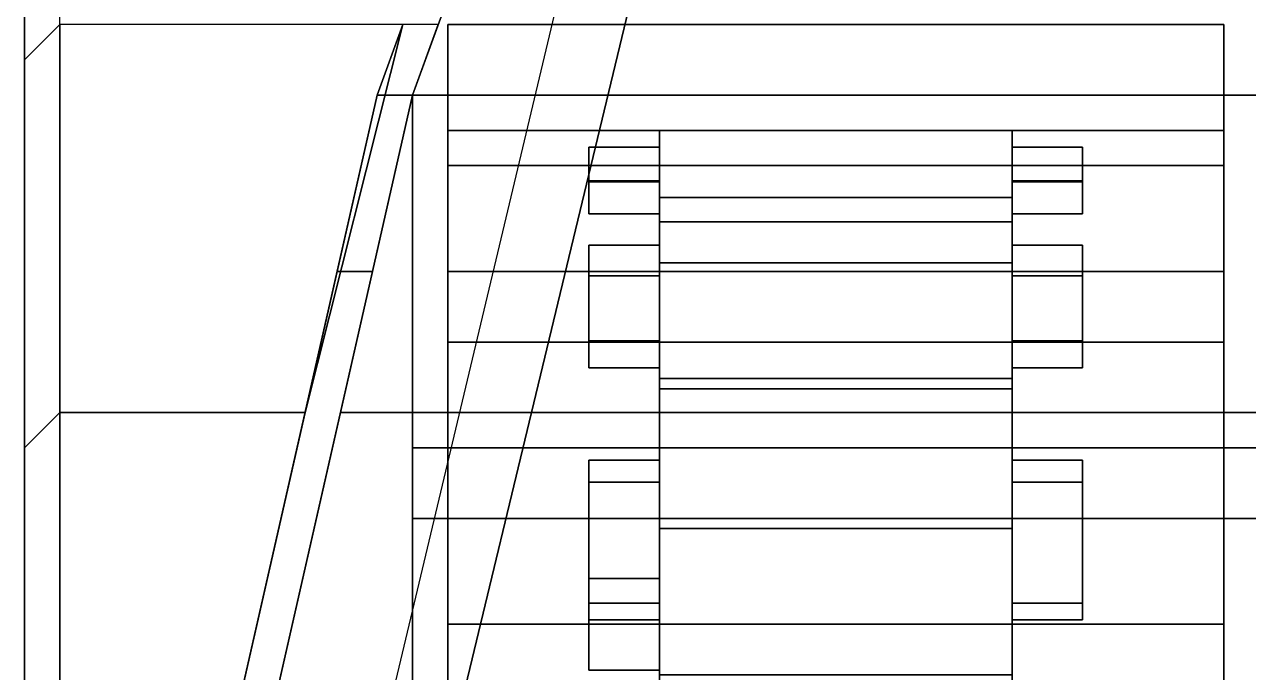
# Model space of a CAD drawing. Header units: millimetres. Extents: x -0.9 to 1, y -2.1 to 9.
# Drawn here: x -0.84 to -0.493, y -0.3037 to -0.12 of the extents above; entities that cross this region are included whole.
import ezdxf

# ---------------------------------------------------------------- set-up
doc = ezdxf.new("R2010")
doc.units = ezdxf.units.MM
for name, color, linetype in [('fenders', 6, 'Continuous'), ('tent', 4, 'Continuous'), ('tracks', 3, 'Continuous'), ('wheels', 2, 'Continuous')]:
    doc.layers.add(name, color=color, linetype=linetype)

msp = doc.modelspace()

# ---------------------------------------------------------------- linework, layer by layer
for points in [[(-0.67519, 0.01, 0.88), (-0.73, -0.14, 0.865), (0.73, -0.14, 0.865), (0.67519, 0.01, 0.88)], [(-0.73, -0.14, 0.8), (-0.73, -0.14, 0.865), (-0.67519, 0.01, 0.88), (-0.73, -0.14, 0.8)], [(-0.73, -0.14, 0.8), (-0.67519, 0.01, 0.88), (-0.67519, 0.01, 0.8), (-0.73, -0.14, 0.8)], [(-0.73, -0.14, 0.8), (-0.67519, 0.01, 0.8), (-0.73, -0.14, 0.76), (-0.73, -0.14, 0.8)], [(-0.73, -0.14, 0.76), (-0.67519, 0.01, 0.8), (-0.72269, -0.12, 0.75), (-0.73, -0.14, 0.76)], [(-0.73269, -0.12, 0.72), (-0.76045, -0.23, 0.79), (-0.74, -0.14, 0.76), (-0.73269, -0.12, 0.75)], [(-0.73269, -0.12, 0.75), (-0.74, -0.14, 0.76), (-0.73, -0.14, 0.76), (-0.72269, -0.12, 0.75)], [(-0.74, -0.14, 0.76), (-0.76045, -0.23, 0.79), (-0.79, -0.36, 1.18), (-0.74, -0.14, 1.13)], [(-0.74, -0.14, 1.13), (-0.74, -0.14, 1.13), (-0.79, -0.36, 1.18), (-0.75136, -0.19, 1.18)], [(-0.74, -0.14, 1.13), (-0.75136, -0.19, 1.18), (-0.74136, -0.19, 1.18), (-0.73, -0.14, 1.13)], [(-0.73, -0.14, 0.76), (-0.73, -0.14, 1.13), (-0.74136, -0.19, 1.18), (-0.75045, -0.23, 0.79)], [(-0.73, -0.14, 0.76), (-0.75045, -0.23, 0.79), (0.75045, -0.23, 0.79), (0.73, -0.14, 0.76)], [(-0.74, -0.14, 0.76), (-0.74, -0.14, 1.13), (-0.73, -0.14, 1.13), (-0.73, -0.14, 0.76)], [(-0.73, -0.19, 0.8), (-0.73, -0.33, 0.84), (-0.73, -0.24, 0.86), (-0.73, -0.14, 0.8)], [(-0.73, -0.14, 0.865), (-0.73, -0.24, 0.86), (0.73, -0.24, 0.86), (0.73, -0.14, 0.865)], [(-0.73, -0.14, 0.8), (-0.73, -0.24, 0.86), (-0.73, -0.14, 0.865), (-0.73, -0.14, 0.8)], [(-0.75136, -0.19, 1.18), (-0.79, -0.36, 1.18), (-0.77773, -0.35, 1.18), (-0.74136, -0.19, 1.18)], [(-0.75045, -0.23, 0.79), (-0.74136, -0.19, 1.18), (-0.77773, -0.35, 1.18), (-0.77773, -0.35, 0.8)], [(-0.76045, -0.23, 0.79), (-0.79, -0.36, 0.8), (-0.79, -0.36, 1.18)], [(-0.75045, -0.23, 0.79), (-0.77773, -0.35, 0.8), (0.77773, -0.35, 0.8), (0.75045, -0.23, 0.79)], [(-0.73, -0.24, 0.86), (-0.73, -0.33, 0.84), (-0.73, -0.33, 1.39), (-0.73, -0.24, 1.37)], [(0.73, -0.24, 1.37), (0.73, -0.24, 0.86), (-0.73, -0.24, 0.86), (-0.73, -0.24, 1.37)], [(-0.73, -0.24, 1.37), (-0.73, -0.33, 1.39), (-0.73, -0.31, 1.42), (-0.73, -0.26, 1.42)], [(0.73, -0.26, 1.42), (0.73, -0.24, 1.37), (-0.73, -0.24, 1.37), (-0.73, -0.26, 1.42)], [(-0.73, -0.26, 1.42), (-0.73, -0.31, 1.42), (0.73, -0.31, 1.42), (0.73, -0.26, 1.42)]]:
    msp.add_3dface(points)
at = {"layer": 'fenders'}
for points in [[(-0.84, -0.04, 0.6), (-0.84, -0.13, 0.71), (-0.83, -0.12, 0.72), (-0.83, -0.03, 0.61)], [(-0.84, -0.07, 0.58), (-0.84, -0.15, 0.69), (-0.84, -0.13, 0.71), (-0.84, -0.04, 0.6)], [(-0.84, -0.13, 0.71), (-0.84, -0.24, 0.78), (-0.83, -0.23, 0.79), (-0.83, -0.12, 0.72)], [(-0.76045, -0.23, 0.79), (-0.73269, -0.12, 0.72), (-0.83, -0.12, 0.72), (-0.83, -0.23, 0.79)], [(-0.84, -0.15, 0.69), (-0.84, -0.26, 0.75), (-0.84, -0.24, 0.78), (-0.84, -0.13, 0.71)], [(-0.84, -0.24, 0.78), (-0.84, -0.36, 0.79), (-0.83, -0.36, 0.8), (-0.83, -0.23, 0.79)], [(-0.79, -0.36, 0.8), (-0.76045, -0.23, 0.79), (-0.83, -0.23, 0.79), (-0.83, -0.36, 0.8)], [(-0.84, -0.26, 0.75), (-0.84, -0.36, 0.75), (-0.84, -0.36, 0.79), (-0.84, -0.24, 0.78)]]:
    msp.add_3dface(points, dxfattribs=at)
at = {"layer": 'tent'}
for points in [[(-0.53, 0.46, 1.71), (-0.55, 0.47, 1.69), (-0.75, -0.37, 1.85), (-0.73, -0.37, 1.88)], [(0.53, 0.46, 1.71), (-0.53, 0.46, 1.71), (-0.73, -0.37, 1.88), (0.73, -0.37, 1.88)]]:
    msp.add_3dface(points, dxfattribs=at)
at = {"layer": 'tracks'}
for points in [[(-0.72, -0.15, 0.47), (-0.72, -0.12, 0.38), (-0.72, -0.15, 0.37), (-0.72, -0.19, 0.47)], [(-0.5, -0.15, 0.47), (-0.5, -0.12, 0.38), (-0.72, -0.12, 0.38), (-0.72, -0.15, 0.47)], [(-0.72, -0.12, 0.31), (-0.72, -0.15, 0.22), (-0.72, -0.19, 0.22), (-0.72, -0.16, 0.29)], [(-0.5, -0.12, 0.31), (-0.5, -0.15, 0.22), (-0.72, -0.15, 0.22), (-0.72, -0.12, 0.31)], [(-0.5, -0.12, 0.38), (-0.5, -0.12, 0.31), (-0.72, -0.12, 0.31), (-0.72, -0.12, 0.38)], [(-0.72, -0.12, 0.38), (-0.72, -0.12, 0.31), (-0.72, -0.16, 0.29), (-0.72, -0.15, 0.37)], [(-0.5, -0.15, 0.37), (-0.5, -0.12, 0.38), (-0.5, -0.15, 0.47), (-0.5, -0.19, 0.47)], [(-0.5, -0.19, 0.22), (-0.5, -0.15, 0.22), (-0.5, -0.12, 0.31), (-0.5, -0.16, 0.29)], [(-0.5, -0.16, 0.29), (-0.5, -0.12, 0.31), (-0.5, -0.12, 0.38), (-0.5, -0.15, 0.37)], [(-0.72, -0.19, 0.47), (-0.72, -0.15, 0.37), (-0.5, -0.15, 0.37), (-0.5, -0.19, 0.47)], [(-0.72, -0.15, 0.22), (-0.72, -0.23, 0.13), (-0.72, -0.26, 0.15), (-0.72, -0.19, 0.22)], [(-0.5, -0.15, 0.22), (-0.5, -0.23, 0.13), (-0.72, -0.23, 0.13), (-0.72, -0.15, 0.22)], [(-0.72, -0.15, 0.37), (-0.72, -0.16, 0.29), (-0.5, -0.16, 0.29), (-0.5, -0.15, 0.37)], [(-0.5, -0.21, 0.56), (-0.5, -0.15, 0.47), (-0.72, -0.15, 0.47), (-0.72, -0.21, 0.56)], [(-0.72, -0.21, 0.56), (-0.72, -0.15, 0.47), (-0.72, -0.19, 0.47), (-0.72, -0.24, 0.53)], [(-0.5, -0.26, 0.15), (-0.5, -0.23, 0.13), (-0.5, -0.15, 0.22), (-0.5, -0.19, 0.22)], [(-0.5, -0.19, 0.47), (-0.5, -0.15, 0.47), (-0.5, -0.21, 0.56), (-0.5, -0.24, 0.53)], [(-0.72, -0.16, 0.29), (-0.72, -0.19, 0.22), (-0.5, -0.19, 0.22), (-0.5, -0.16, 0.29)], [(-0.72, -0.19, 0.22), (-0.72, -0.26, 0.15), (-0.5, -0.26, 0.15), (-0.5, -0.19, 0.22)], [(-0.72, -0.24, 0.53), (-0.72, -0.19, 0.47), (-0.5, -0.19, 0.47), (-0.5, -0.24, 0.53)], [(-0.5, -0.29, 0.6), (-0.5, -0.21, 0.56), (-0.72, -0.21, 0.56), (-0.72, -0.29, 0.6)], [(-0.72, -0.29, 0.6), (-0.72, -0.21, 0.56), (-0.72, -0.24, 0.53), (-0.72, -0.33, 0.58)], [(-0.5, -0.24, 0.53), (-0.5, -0.21, 0.56), (-0.5, -0.29, 0.6), (-0.5, -0.33, 0.58)], [(-0.5, -0.23, 0.13), (-0.5, -0.32, 0.08), (-0.72, -0.32, 0.08), (-0.72, -0.23, 0.13)], [(-0.72, -0.23, 0.13), (-0.72, -0.32, 0.08), (-0.72, -0.33, 0.11), (-0.72, -0.26, 0.15)], [(-0.5, -0.33, 0.11), (-0.5, -0.32, 0.08), (-0.5, -0.23, 0.13), (-0.5, -0.26, 0.15)], [(-0.72, -0.33, 0.58), (-0.72, -0.24, 0.53), (-0.5, -0.24, 0.53), (-0.5, -0.33, 0.58)], [(-0.72, -0.26, 0.15), (-0.72, -0.33, 0.11), (-0.5, -0.33, 0.11), (-0.5, -0.26, 0.15)], [(-0.5, -0.41, 0.63), (-0.5, -0.29, 0.6), (-0.72, -0.29, 0.6), (-0.72, -0.41, 0.63)], [(-0.72, -0.41, 0.63), (-0.72, -0.29, 0.6), (-0.72, -0.33, 0.58), (-0.72, -0.41, 0.6)], [(-0.5, -0.33, 0.58), (-0.5, -0.29, 0.6), (-0.5, -0.41, 0.63), (-0.5, -0.41, 0.6)]]:
    msp.add_3dface(points, dxfattribs=at)
at = {"layer": 'wheels'}
for points in [[(-0.56, -0.16903, 0.44567), (-0.56, -0.15, 0.35), (-0.66, -0.15, 0.35), (-0.66, -0.16903, 0.44567)], [(-0.56, -0.15, 0.35), (-0.56, -0.16903, 0.25433), (-0.66, -0.16903, 0.25433), (-0.66, -0.15, 0.35)], [(-0.66, -0.15476, 0.37392), (-0.66, -0.15, 0.35), (-0.66, -0.15, 0.35), (-0.66, -0.15476, 0.32608)], [(-0.56, -0.15476, 0.32608), (-0.56, -0.15, 0.35), (-0.56, -0.15, 0.35), (-0.56, -0.15476, 0.37392)], [(-0.68, -0.15476, 0.37392), (-0.68, -0.16457, 0.37296), (-0.68, -0.1737, 0.41888), (-0.68, -0.16427, 0.42175)], [(-0.66, -0.15476, 0.37392), (-0.66, -0.16457, 0.37296), (-0.68, -0.16457, 0.37296), (-0.68, -0.15476, 0.37392)], [(-0.66, -0.16427, 0.42175), (-0.66, -0.15476, 0.37392), (-0.68, -0.15476, 0.37392), (-0.68, -0.16427, 0.42175)], [(-0.68, -0.16427, 0.27825), (-0.68, -0.1737, 0.28112), (-0.68, -0.16457, 0.32704), (-0.68, -0.15476, 0.32608)], [(-0.66, -0.16457, 0.32704), (-0.66, -0.15476, 0.32608), (-0.68, -0.15476, 0.32608), (-0.68, -0.16457, 0.32704)], [(-0.66, -0.15476, 0.32608), (-0.66, -0.16427, 0.27825), (-0.68, -0.16427, 0.27825), (-0.68, -0.15476, 0.32608)], [(-0.66, -0.16457, 0.37296), (-0.66, -0.15476, 0.37392), (-0.66, -0.15476, 0.32608), (-0.66, -0.16457, 0.32704)], [(-0.56, -0.16457, 0.32704), (-0.56, -0.15476, 0.32608), (-0.56, -0.15476, 0.37392), (-0.56, -0.16457, 0.37296)], [(-0.56, -0.15476, 0.37392), (-0.56, -0.16427, 0.42175), (-0.54, -0.16427, 0.42175), (-0.54, -0.15476, 0.37392)], [(-0.56, -0.16457, 0.37296), (-0.56, -0.15476, 0.37392), (-0.54, -0.15476, 0.37392), (-0.54, -0.16457, 0.37296)], [(-0.56, -0.16427, 0.27825), (-0.56, -0.15476, 0.32608), (-0.54, -0.15476, 0.32608), (-0.54, -0.16427, 0.27825)], [(-0.56, -0.15476, 0.32608), (-0.56, -0.16457, 0.32704), (-0.54, -0.16457, 0.32704), (-0.54, -0.15476, 0.32608)], [(-0.54, -0.16427, 0.42175), (-0.54, -0.1737, 0.41888), (-0.54, -0.16457, 0.37296), (-0.54, -0.15476, 0.37392)], [(-0.54, -0.15476, 0.32608), (-0.54, -0.16457, 0.32704), (-0.54, -0.1737, 0.28112), (-0.54, -0.16427, 0.27825)], [(-0.66, -0.1737, 0.41888), (-0.66, -0.16427, 0.42175), (-0.68, -0.16427, 0.42175), (-0.68, -0.1737, 0.41888)], [(-0.66, -0.16427, 0.27825), (-0.66, -0.1737, 0.28112), (-0.68, -0.1737, 0.28112), (-0.68, -0.16427, 0.27825)], [(-0.66, -0.16457, 0.37296), (-0.66, -0.1737, 0.41888), (-0.68, -0.1737, 0.41888), (-0.68, -0.16457, 0.37296)], [(-0.66, -0.1737, 0.28112), (-0.66, -0.16457, 0.32704), (-0.68, -0.16457, 0.32704), (-0.68, -0.1737, 0.28112)], [(-0.66, -0.1737, 0.28112), (-0.66, -0.16427, 0.27825), (-0.66, -0.16903, 0.25433), (-0.66, -0.18751, 0.26198)], [(-0.66, -0.18751, 0.43802), (-0.66, -0.16903, 0.44567), (-0.66, -0.16427, 0.42175), (-0.66, -0.1737, 0.41888)], [(-0.66, -0.17597, 0.32), (-0.66, -0.16457, 0.32704), (-0.66, -0.1737, 0.28112), (-0.66, -0.18751, 0.26198)], [(-0.66, -0.17597, 0.38), (-0.66, -0.16457, 0.37296), (-0.66, -0.16457, 0.32704), (-0.66, -0.17597, 0.32)], [(-0.66, -0.18751, 0.43802), (-0.66, -0.1737, 0.41888), (-0.66, -0.16457, 0.37296), (-0.66, -0.17597, 0.38)], [(-0.56, -0.18751, 0.26198), (-0.56, -0.16903, 0.25433), (-0.56, -0.16427, 0.27825), (-0.56, -0.1737, 0.28112)], [(-0.56, -0.1737, 0.41888), (-0.56, -0.16427, 0.42175), (-0.56, -0.16903, 0.44567), (-0.56, -0.18751, 0.43802)], [(-0.56, -0.16427, 0.42175), (-0.56, -0.1737, 0.41888), (-0.54, -0.1737, 0.41888), (-0.54, -0.16427, 0.42175)], [(-0.56, -0.1737, 0.28112), (-0.56, -0.16427, 0.27825), (-0.54, -0.16427, 0.27825), (-0.54, -0.1737, 0.28112)], [(-0.56, -0.18751, 0.26198), (-0.56, -0.1737, 0.28112), (-0.56, -0.16457, 0.32704), (-0.56, -0.17597, 0.32)], [(-0.56, -0.17597, 0.32), (-0.56, -0.16457, 0.32704), (-0.56, -0.16457, 0.37296), (-0.56, -0.17597, 0.38)], [(-0.56, -0.17597, 0.38), (-0.56, -0.16457, 0.37296), (-0.56, -0.1737, 0.41888), (-0.56, -0.18751, 0.43802)], [(-0.56, -0.1737, 0.41888), (-0.56, -0.16457, 0.37296), (-0.54, -0.16457, 0.37296), (-0.54, -0.1737, 0.41888)], [(-0.56, -0.16457, 0.32704), (-0.56, -0.1737, 0.28112), (-0.54, -0.1737, 0.28112), (-0.54, -0.16457, 0.32704)], [(-0.56, -0.22322, 0.52678), (-0.56, -0.16903, 0.44567), (-0.66, -0.16903, 0.44567), (-0.66, -0.22322, 0.52678)], [(-0.56, -0.16903, 0.25433), (-0.56, -0.22322, 0.17322), (-0.66, -0.22322, 0.17322), (-0.66, -0.16903, 0.25433)], [(-0.66, -0.19128, 0.46131), (-0.66, -0.18258, 0.46595), (-0.66, -0.16903, 0.44567), (-0.66, -0.18751, 0.43802)], [(-0.66, -0.18751, 0.26198), (-0.66, -0.16903, 0.25433), (-0.66, -0.18258, 0.23405), (-0.66, -0.19128, 0.23869)], [(-0.56, -0.18751, 0.43802), (-0.56, -0.16903, 0.44567), (-0.56, -0.18258, 0.46595), (-0.56, -0.19128, 0.46131)], [(-0.56, -0.19128, 0.23869), (-0.56, -0.18258, 0.23405), (-0.56, -0.16903, 0.25433), (-0.56, -0.18751, 0.26198)], [(-0.56, -0.17597, 0.38), (-0.56, -0.18751, 0.43802), (-0.66, -0.18751, 0.43802), (-0.66, -0.17597, 0.38)], [(-0.56, -0.18751, 0.26198), (-0.56, -0.17597, 0.32), (-0.66, -0.17597, 0.32), (-0.66, -0.18751, 0.26198)], [(-0.66, -0.17597, 0.32), (-0.66, -0.32243, 0.32), (-0.66, -0.32243, 0.38), (-0.66, -0.17597, 0.38)], [(-0.56, -0.32243, 0.38), (-0.56, -0.17597, 0.38), (-0.66, -0.17597, 0.38), (-0.66, -0.32243, 0.38)], [(-0.56, -0.17597, 0.32), (-0.56, -0.32243, 0.32), (-0.66, -0.32243, 0.32), (-0.66, -0.17597, 0.32)], [(-0.56, -0.17597, 0.38), (-0.56, -0.32243, 0.38), (-0.56, -0.32243, 0.32), (-0.56, -0.17597, 0.32)], [(-0.68, -0.18258, 0.46595), (-0.68, -0.19128, 0.46131), (-0.68, -0.21729, 0.50024), (-0.68, -0.20968, 0.5065)], [(-0.66, -0.18258, 0.46595), (-0.66, -0.19128, 0.46131), (-0.68, -0.19128, 0.46131), (-0.68, -0.18258, 0.46595)], [(-0.66, -0.20968, 0.5065), (-0.66, -0.18258, 0.46595), (-0.68, -0.18258, 0.46595), (-0.68, -0.20968, 0.5065)], [(-0.68, -0.20968, 0.1935), (-0.68, -0.21729, 0.19976), (-0.68, -0.19128, 0.23869), (-0.68, -0.18258, 0.23405)], [(-0.66, -0.19128, 0.23869), (-0.66, -0.18258, 0.23405), (-0.68, -0.18258, 0.23405), (-0.68, -0.19128, 0.23869)], [(-0.66, -0.18258, 0.23405), (-0.66, -0.20968, 0.1935), (-0.68, -0.20968, 0.1935), (-0.68, -0.18258, 0.23405)], [(-0.56, -0.18258, 0.46595), (-0.56, -0.20968, 0.5065), (-0.54, -0.20968, 0.5065), (-0.54, -0.18258, 0.46595)], [(-0.56, -0.19128, 0.46131), (-0.56, -0.18258, 0.46595), (-0.54, -0.18258, 0.46595), (-0.54, -0.19128, 0.46131)], [(-0.56, -0.20968, 0.1935), (-0.56, -0.18258, 0.23405), (-0.54, -0.18258, 0.23405), (-0.54, -0.20968, 0.1935)], [(-0.56, -0.18258, 0.23405), (-0.56, -0.19128, 0.23869), (-0.54, -0.19128, 0.23869), (-0.54, -0.18258, 0.23405)], [(-0.54, -0.20968, 0.5065), (-0.54, -0.21729, 0.50024), (-0.54, -0.19128, 0.46131), (-0.54, -0.18258, 0.46595)], [(-0.54, -0.18258, 0.23405), (-0.54, -0.19128, 0.23869), (-0.54, -0.21729, 0.19976), (-0.54, -0.20968, 0.1935)], [(-0.56, -0.18751, 0.43802), (-0.56, -0.22037, 0.4872), (-0.66, -0.22037, 0.4872), (-0.66, -0.18751, 0.43802)], [(-0.56, -0.22037, 0.2128), (-0.56, -0.18751, 0.26198), (-0.66, -0.18751, 0.26198), (-0.66, -0.22037, 0.2128)], [(-0.66, -0.22037, 0.4872), (-0.66, -0.21729, 0.50024), (-0.66, -0.19128, 0.46131), (-0.66, -0.18751, 0.43802)], [(-0.66, -0.18751, 0.26198), (-0.66, -0.19128, 0.23869), (-0.66, -0.21729, 0.19976), (-0.66, -0.22037, 0.2128)], [(-0.56, -0.18751, 0.43802), (-0.56, -0.19128, 0.46131), (-0.56, -0.21729, 0.50024), (-0.56, -0.22037, 0.4872)], [(-0.56, -0.22037, 0.2128), (-0.56, -0.21729, 0.19976), (-0.56, -0.19128, 0.23869), (-0.56, -0.18751, 0.26198)], [(-0.66, -0.19128, 0.46131), (-0.66, -0.21729, 0.50024), (-0.68, -0.21729, 0.50024), (-0.68, -0.19128, 0.46131)], [(-0.66, -0.21729, 0.19976), (-0.66, -0.19128, 0.23869), (-0.68, -0.19128, 0.23869), (-0.68, -0.21729, 0.19976)], [(-0.56, -0.21729, 0.50024), (-0.56, -0.19128, 0.46131), (-0.54, -0.19128, 0.46131), (-0.54, -0.21729, 0.50024)], [(-0.56, -0.19128, 0.23869), (-0.56, -0.21729, 0.19976), (-0.54, -0.21729, 0.19976), (-0.54, -0.19128, 0.23869)], [(-0.66, -0.21729, 0.50024), (-0.66, -0.20968, 0.5065), (-0.68, -0.20968, 0.5065), (-0.68, -0.21729, 0.50024)], [(-0.66, -0.20968, 0.1935), (-0.66, -0.21729, 0.19976), (-0.68, -0.21729, 0.19976), (-0.68, -0.20968, 0.1935)], [(-0.66, -0.24976, 0.53271), (-0.66, -0.2435, 0.54032), (-0.66, -0.20968, 0.5065), (-0.66, -0.21729, 0.50024)], [(-0.66, -0.2435, 0.54032), (-0.66, -0.22322, 0.52678), (-0.66, -0.22322, 0.52678), (-0.66, -0.20968, 0.5065)], [(-0.66, -0.21729, 0.19976), (-0.66, -0.20968, 0.1935), (-0.66, -0.2435, 0.15968), (-0.66, -0.24976, 0.16729)], [(-0.66, -0.20968, 0.1935), (-0.66, -0.22322, 0.17322), (-0.66, -0.22322, 0.17322), (-0.66, -0.2435, 0.15968)], [(-0.56, -0.2435, 0.15968), (-0.56, -0.22322, 0.17322), (-0.56, -0.22322, 0.17322), (-0.56, -0.20968, 0.1935)], [(-0.56, -0.24976, 0.16729), (-0.56, -0.2435, 0.15968), (-0.56, -0.20968, 0.1935), (-0.56, -0.21729, 0.19976)], [(-0.56, -0.20968, 0.5065), (-0.56, -0.22322, 0.52678), (-0.56, -0.22322, 0.52678), (-0.56, -0.2435, 0.54032)], [(-0.56, -0.21729, 0.50024), (-0.56, -0.20968, 0.5065), (-0.56, -0.2435, 0.54032), (-0.56, -0.24976, 0.53271)], [(-0.56, -0.20968, 0.5065), (-0.56, -0.21729, 0.50024), (-0.54, -0.21729, 0.50024), (-0.54, -0.20968, 0.5065)], [(-0.56, -0.21729, 0.19976), (-0.56, -0.20968, 0.1935), (-0.54, -0.20968, 0.1935), (-0.54, -0.21729, 0.19976)], [(-0.66, -0.2628, 0.52963), (-0.66, -0.24976, 0.53271), (-0.66, -0.21729, 0.50024), (-0.66, -0.22037, 0.4872)], [(-0.66, -0.22037, 0.2128), (-0.66, -0.21729, 0.19976), (-0.66, -0.24976, 0.16729), (-0.66, -0.2628, 0.17037)], [(-0.56, -0.2628, 0.17037), (-0.56, -0.24976, 0.16729), (-0.56, -0.21729, 0.19976), (-0.56, -0.22037, 0.2128)], [(-0.56, -0.22037, 0.4872), (-0.56, -0.21729, 0.50024), (-0.56, -0.24976, 0.53271), (-0.56, -0.2628, 0.52963)], [(-0.66, -0.22037, 0.4872), (-0.66, -0.32393, 0.38364), (-0.66, -0.36636, 0.42607), (-0.66, -0.2628, 0.52963)], [(-0.56, -0.22037, 0.4872), (-0.56, -0.32393, 0.38364), (-0.66, -0.32393, 0.38364), (-0.66, -0.22037, 0.4872)], [(-0.66, -0.2628, 0.17037), (-0.66, -0.36636, 0.27393), (-0.66, -0.32393, 0.31636), (-0.66, -0.22037, 0.2128)], [(-0.56, -0.32393, 0.31636), (-0.56, -0.22037, 0.2128), (-0.66, -0.22037, 0.2128), (-0.66, -0.32393, 0.31636)], [(-0.56, -0.22037, 0.2128), (-0.56, -0.32393, 0.31636), (-0.56, -0.36636, 0.27393), (-0.56, -0.2628, 0.17037)], [(-0.56, -0.2628, 0.52963), (-0.56, -0.36636, 0.42607), (-0.56, -0.32393, 0.38364), (-0.56, -0.22037, 0.4872)], [(-0.56, -0.30433, 0.58097), (-0.56, -0.22322, 0.52678), (-0.66, -0.22322, 0.52678), (-0.66, -0.30433, 0.58097)], [(-0.56, -0.22322, 0.17322), (-0.56, -0.30433, 0.11903), (-0.66, -0.30433, 0.11903), (-0.66, -0.22322, 0.17322)], [(-0.68, -0.2435, 0.54032), (-0.68, -0.24976, 0.53271), (-0.68, -0.28869, 0.55872), (-0.68, -0.28405, 0.56742)], [(-0.66, -0.2435, 0.54032), (-0.66, -0.24976, 0.53271), (-0.68, -0.24976, 0.53271), (-0.68, -0.2435, 0.54032)], [(-0.66, -0.28405, 0.56742), (-0.66, -0.2435, 0.54032), (-0.68, -0.2435, 0.54032), (-0.68, -0.28405, 0.56742)], [(-0.68, -0.28405, 0.13258), (-0.68, -0.28869, 0.14128), (-0.68, -0.24976, 0.16729), (-0.68, -0.2435, 0.15968)], [(-0.66, -0.24976, 0.16729), (-0.66, -0.2435, 0.15968), (-0.68, -0.2435, 0.15968), (-0.68, -0.24976, 0.16729)], [(-0.66, -0.2435, 0.15968), (-0.66, -0.28405, 0.13258), (-0.68, -0.28405, 0.13258), (-0.68, -0.2435, 0.15968)], [(-0.56, -0.2435, 0.54032), (-0.56, -0.28405, 0.56742), (-0.54, -0.28405, 0.56742), (-0.54, -0.2435, 0.54032)], [(-0.56, -0.24976, 0.53271), (-0.56, -0.2435, 0.54032), (-0.54, -0.2435, 0.54032), (-0.54, -0.24976, 0.53271)], [(-0.56, -0.28405, 0.13258), (-0.56, -0.2435, 0.15968), (-0.54, -0.2435, 0.15968), (-0.54, -0.28405, 0.13258)], [(-0.56, -0.2435, 0.15968), (-0.56, -0.24976, 0.16729), (-0.54, -0.24976, 0.16729), (-0.54, -0.2435, 0.15968)], [(-0.54, -0.28405, 0.56742), (-0.54, -0.28869, 0.55872), (-0.54, -0.24976, 0.53271), (-0.54, -0.2435, 0.54032)], [(-0.54, -0.2435, 0.15968), (-0.54, -0.24976, 0.16729), (-0.54, -0.28869, 0.14128), (-0.54, -0.28405, 0.13258)], [(-0.66, -0.24976, 0.53271), (-0.66, -0.28869, 0.55872), (-0.68, -0.28869, 0.55872), (-0.68, -0.24976, 0.53271)], [(-0.66, -0.28869, 0.14128), (-0.66, -0.24976, 0.16729), (-0.68, -0.24976, 0.16729), (-0.68, -0.28869, 0.14128)], [(-0.66, -0.31198, 0.56249), (-0.66, -0.28869, 0.55872), (-0.66, -0.24976, 0.53271), (-0.66, -0.2628, 0.52963)], [(-0.66, -0.2628, 0.17037), (-0.66, -0.24976, 0.16729), (-0.66, -0.28869, 0.14128), (-0.66, -0.31198, 0.13751)], [(-0.56, -0.2628, 0.52963), (-0.56, -0.24976, 0.53271), (-0.56, -0.28869, 0.55872), (-0.56, -0.31198, 0.56249)], [(-0.56, -0.28869, 0.55872), (-0.56, -0.24976, 0.53271), (-0.54, -0.24976, 0.53271), (-0.54, -0.28869, 0.55872)], [(-0.56, -0.31198, 0.13751), (-0.56, -0.28869, 0.14128), (-0.56, -0.24976, 0.16729), (-0.56, -0.2628, 0.17037)], [(-0.56, -0.24976, 0.16729), (-0.56, -0.28869, 0.14128), (-0.54, -0.28869, 0.14128), (-0.54, -0.24976, 0.16729)], [(-0.56, -0.2628, 0.52963), (-0.56, -0.31198, 0.56249), (-0.66, -0.31198, 0.56249), (-0.66, -0.2628, 0.52963)], [(-0.56, -0.36636, 0.42607), (-0.56, -0.2628, 0.52963), (-0.66, -0.2628, 0.52963), (-0.66, -0.36636, 0.42607)], [(-0.56, -0.31198, 0.13751), (-0.56, -0.2628, 0.17037), (-0.66, -0.2628, 0.17037), (-0.66, -0.31198, 0.13751)], [(-0.56, -0.2628, 0.17037), (-0.56, -0.36636, 0.27393), (-0.66, -0.36636, 0.27393), (-0.66, -0.2628, 0.17037)], [(-0.68, -0.27701, 0.3575), (-0.68, -0.27701, 0.3425), (-0.68, -0.29, 0.335), (-0.68, -0.29, 0.365)], [(-0.66, -0.27701, 0.3425), (-0.66, -0.29, 0.335), (-0.68, -0.29, 0.335), (-0.68, -0.27701, 0.3425)], [(-0.66, -0.27701, 0.3575), (-0.66, -0.27701, 0.3425), (-0.68, -0.27701, 0.3425), (-0.68, -0.27701, 0.3575)], [(-0.66, -0.29, 0.365), (-0.66, -0.27701, 0.3575), (-0.68, -0.27701, 0.3575), (-0.68, -0.29, 0.365)], [(-0.66, -0.28869, 0.55872), (-0.66, -0.28405, 0.56742), (-0.68, -0.28405, 0.56742), (-0.68, -0.28869, 0.55872)], [(-0.66, -0.28405, 0.13258), (-0.66, -0.28869, 0.14128), (-0.68, -0.28869, 0.14128), (-0.68, -0.28405, 0.13258)], [(-0.66, -0.31198, 0.56249), (-0.66, -0.30433, 0.58097), (-0.66, -0.28405, 0.56742), (-0.66, -0.28869, 0.55872)], [(-0.66, -0.28869, 0.14128), (-0.66, -0.28405, 0.13258), (-0.66, -0.30433, 0.11903), (-0.66, -0.31198, 0.13751)], [(-0.56, -0.28869, 0.55872), (-0.56, -0.28405, 0.56742), (-0.56, -0.30433, 0.58097), (-0.56, -0.31198, 0.56249)], [(-0.56, -0.28405, 0.56742), (-0.56, -0.28869, 0.55872), (-0.54, -0.28869, 0.55872), (-0.54, -0.28405, 0.56742)], [(-0.56, -0.31198, 0.13751), (-0.56, -0.30433, 0.11903), (-0.56, -0.28405, 0.13258), (-0.56, -0.28869, 0.14128)], [(-0.56, -0.28869, 0.14128), (-0.56, -0.28405, 0.13258), (-0.54, -0.28405, 0.13258), (-0.54, -0.28869, 0.14128)], [(-0.68, -0.29, 0.365), (-0.68, -0.29, 0.335), (-0.68, -0.30299, 0.3425), (-0.68, -0.30299, 0.3575)], [(-0.66, -0.30299, 0.3575), (-0.66, -0.29, 0.365), (-0.68, -0.29, 0.365), (-0.68, -0.30299, 0.3575)], [(-0.66, -0.29, 0.335), (-0.66, -0.30299, 0.3425), (-0.68, -0.30299, 0.3425), (-0.68, -0.29, 0.335)], [(-0.66, -0.30299, 0.3425), (-0.66, -0.30299, 0.3575), (-0.68, -0.30299, 0.3575), (-0.68, -0.30299, 0.3425)]]:
    msp.add_3dface(points, dxfattribs=at)

doc.saveas('drawing.dxf')
